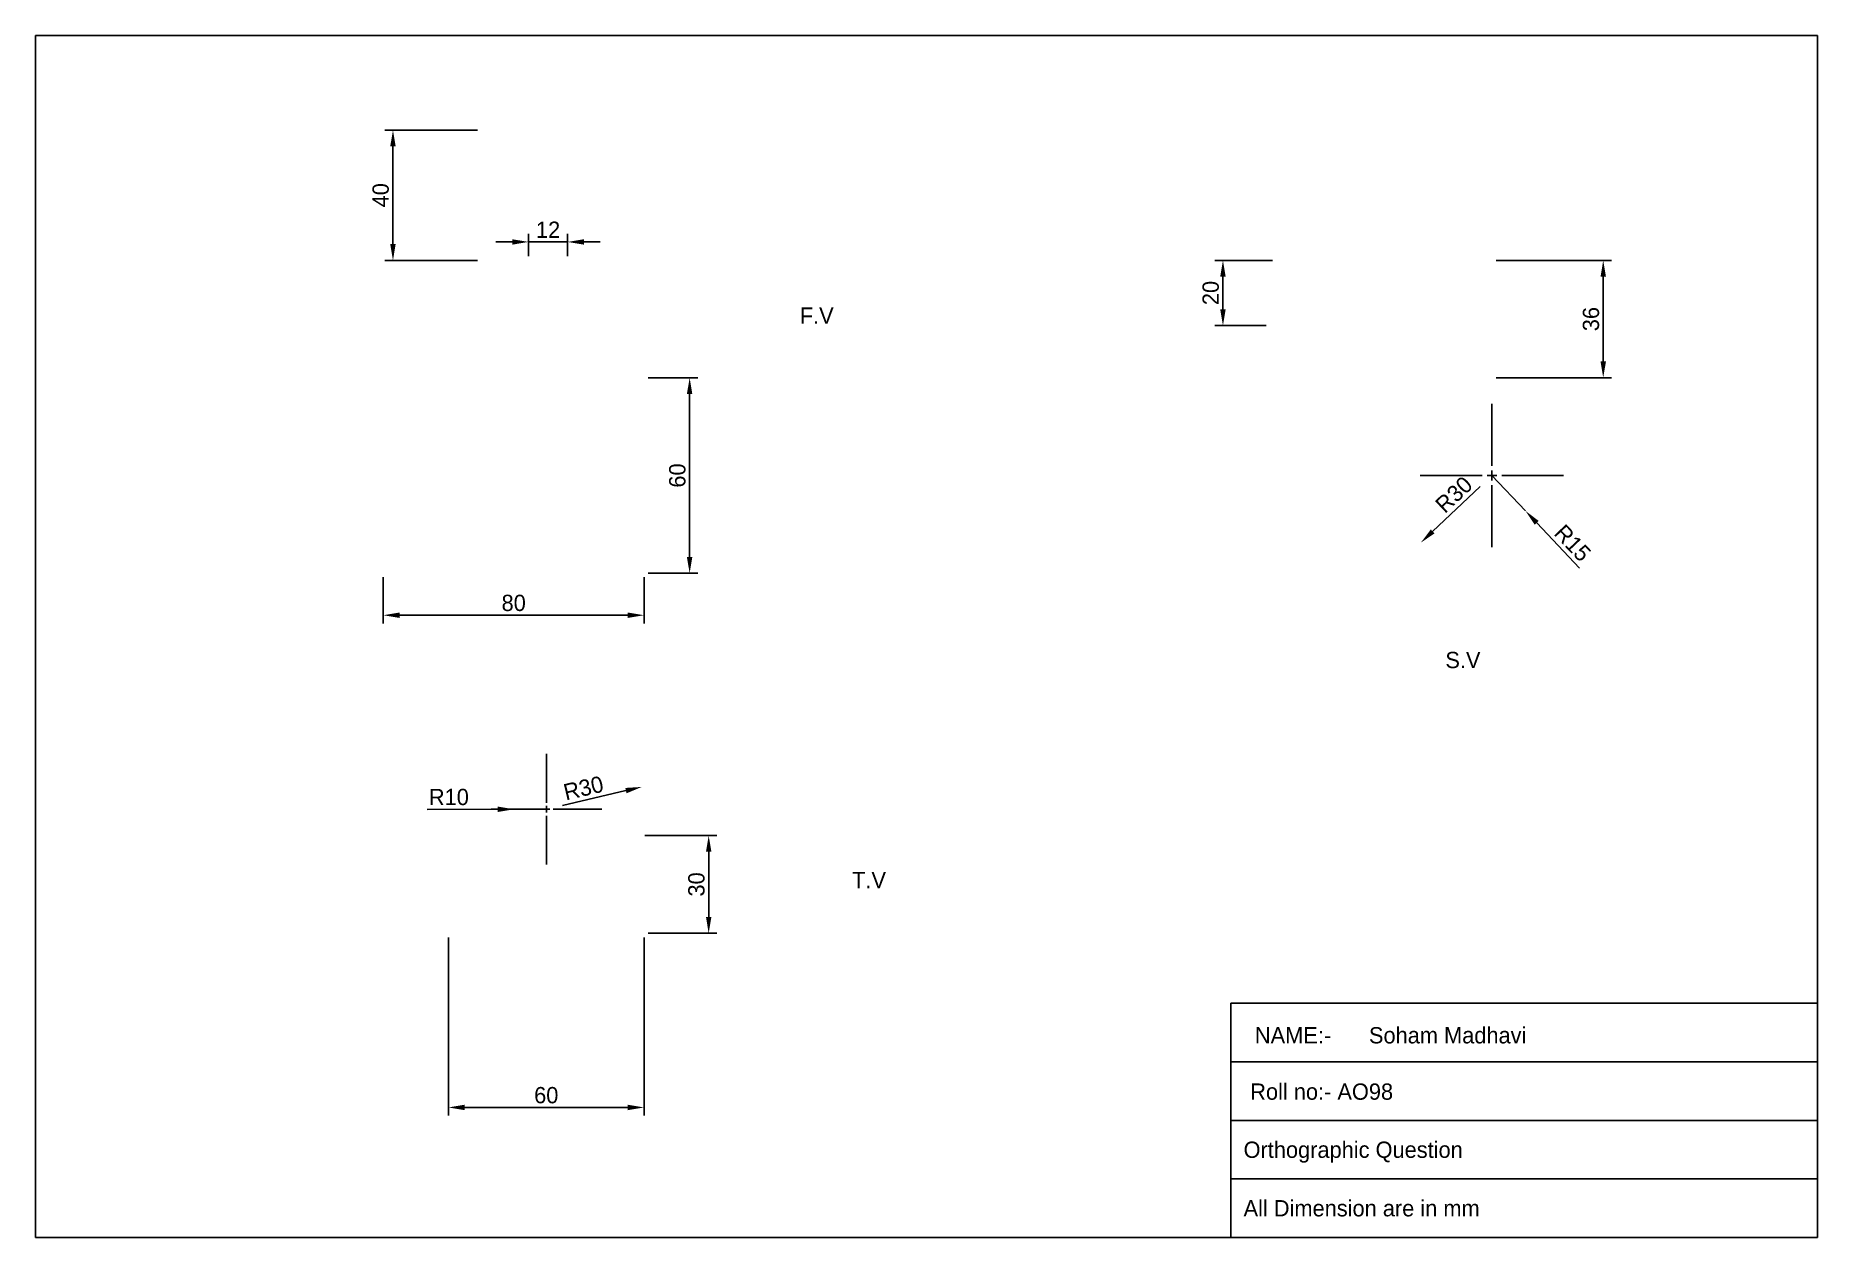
# Paper-space layout 'Layout1' of a CAD drawing. Header units: millimetres. Extents: x 12 to 285, y 12 to 197.
import ezdxf

# ---------------------------------------------------------------- set-up
doc = ezdxf.new("R2010")
doc.units = ezdxf.units.MM
doc.linetypes.add('CENTER2', pattern=[28.575, 19.05, -3.175, 3.175, -3.175])
doc.dimstyles.new('ISO-25', dxfattribs={"dimtxt": 2.5, "dimasz": 2.5, "dimexe": 1.25, "dimexo": 0.625, "dimtad": 1, "dimtxsty": 'Standard', "dimcen": 2.5, "dimadec": 0, "dimazin": 0, "dimtfac": 1, "dimtmove": 0, "dimatfit": 3, "dimfxl": 1, "dimarcsym": 0})

# ---------------------------------------------------------------- blocks, each defined once
blk = doc.blocks.new('*D11')
at = {"color": 0, "lineweight": -2, "transparency": 16777216}
for p, q in [((105.74, 144.07), (113.36, 144.07)), ((112.11, 116.57), (112.11, 141.57)), ((105.74, 114.07), (113.36, 114.07))]:
    blk.add_line(p, q, dxfattribs=at)
at = {"color": 0, "transparency": 16777216}
for points in [[(111.69, 141.57), (112.52, 141.57), (112.11, 144.07)], [(111.69, 116.57), (112.52, 116.57), (112.11, 114.07)]]:
    blk.add_solid(points, dxfattribs=at)
at = {"layer": 'Defpoints', "color": 0, "transparency": 16777216}
for p in [(105.11, 144.07), (112.11, 144.07), (105.11, 114.07)]:
    blk.add_point(p, dxfattribs=at)
at = {"color": 0, "transparency": 16777216, "insert": (110.23, 129.07), "char_height": 2.5, "attachment_point": 5, "rotation": 90}
blk.add_mtext('60', dxfattribs=at)
blk = doc.blocks.new('*D12')
at = {"color": 0, "lineweight": -2, "transparency": 16777216}
for p, q in [((84.89, 164.91), (82.39, 164.91)), ((87.39, 162.7), (87.39, 166.16)), ((87.39, 164.91), (93.39, 164.91)), ((93.39, 162.7), (93.39, 166.16)), ((95.89, 164.91), (98.39, 164.91))]:
    blk.add_line(p, q, dxfattribs=at)
at = {"color": 0, "transparency": 16777216}
for points in [[(84.89, 165.32), (84.89, 164.49), (87.39, 164.91)], [(95.89, 165.32), (95.89, 164.49), (93.39, 164.91)]]:
    blk.add_solid(points, dxfattribs=at)
at = {"layer": 'Defpoints', "color": 0, "transparency": 16777216}
for p in [(93.39, 164.91), (87.39, 162.07), (93.39, 162.07)]:
    blk.add_point(p, dxfattribs=at)
at = {"color": 0, "transparency": 16777216, "insert": (90.39, 166.78), "char_height": 2.5, "attachment_point": 5}
blk.add_mtext('12', dxfattribs=at)
blk = doc.blocks.new('*D13')
at = {"color": 0, "lineweight": -2, "transparency": 16777216}
for p, q in [((65.11, 113.45), (65.11, 106.38)), ((105.11, 113.45), (105.11, 106.38)), ((67.61, 107.63), (102.61, 107.63))]:
    blk.add_line(p, q, dxfattribs=at)
at = {"color": 0, "transparency": 16777216}
for points in [[(67.61, 108.05), (67.61, 107.22), (65.11, 107.63)], [(102.61, 108.05), (102.61, 107.22), (105.11, 107.63)]]:
    blk.add_solid(points, dxfattribs=at)
at = {"layer": 'Defpoints', "color": 0, "transparency": 16777216}
for p in [(65.11, 114.07), (105.11, 114.07), (105.11, 107.63)]:
    blk.add_point(p, dxfattribs=at)
at = {"color": 0, "transparency": 16777216, "insert": (85.11, 109.51), "char_height": 2.5, "attachment_point": 5}
blk.add_mtext('80', dxfattribs=at)
blk = doc.blocks.new('*D14')
at = {"color": 0, "lineweight": -2, "transparency": 16777216}
for p, q in [((79.54, 182.07), (65.34, 182.07)), ((66.59, 179.57), (66.59, 164.57)), ((79.54, 162.07), (65.34, 162.07))]:
    blk.add_line(p, q, dxfattribs=at)
at = {"color": 0, "transparency": 16777216}
for points in [[(66.17, 179.57), (67, 179.57), (66.59, 182.07)], [(66.17, 164.57), (67, 164.57), (66.59, 162.07)]]:
    blk.add_solid(points, dxfattribs=at)
at = {"layer": 'Defpoints', "color": 0, "transparency": 16777216}
for p in [(80.17, 182.07), (66.59, 162.07), (80.17, 162.07)]:
    blk.add_point(p, dxfattribs=at)
at = {"color": 0, "transparency": 16777216, "insert": (64.71, 172.07), "char_height": 2.5, "attachment_point": 5, "rotation": 90}
blk.add_mtext('40', dxfattribs=at)
blk = doc.blocks.new('*D15')
at = {"color": 0, "lineweight": -2, "transparency": 16777216}
for p, q in [((201.53, 162.07), (192.69, 162.07)), ((193.94, 154.57), (193.94, 159.57)), ((200.59, 152.07), (192.69, 152.07))]:
    blk.add_line(p, q, dxfattribs=at)
at = {"color": 0, "transparency": 16777216}
for points in [[(193.52, 159.57), (194.36, 159.57), (193.94, 162.07)], [(193.52, 154.57), (194.36, 154.57), (193.94, 152.07)]]:
    blk.add_solid(points, dxfattribs=at)
at = {"layer": 'Defpoints', "color": 0, "transparency": 16777216}
for p in [(193.94, 162.07), (202.15, 162.07), (201.21, 152.07)]:
    blk.add_point(p, dxfattribs=at)
at = {"color": 0, "transparency": 16777216, "insert": (192.07, 157.07), "char_height": 2.5, "attachment_point": 5, "rotation": 90}
blk.add_mtext('20', dxfattribs=at)
blk = doc.blocks.new('*D16')
at = {"color": 0, "lineweight": -2, "transparency": 16777216}
for p, q in [((235.84, 162.07), (253.54, 162.07)), ((252.29, 159.57), (252.29, 146.57)), ((235.86, 144.07), (253.54, 144.07))]:
    blk.add_line(p, q, dxfattribs=at)
at = {"color": 0, "transparency": 16777216}
for points in [[(251.88, 159.57), (252.71, 159.57), (252.29, 162.07)], [(251.88, 146.57), (252.71, 146.57), (252.29, 144.07)]]:
    blk.add_solid(points, dxfattribs=at)
at = {"layer": 'Defpoints', "color": 0, "transparency": 16777216}
for p in [(235.21, 162.07), (235.24, 144.07), (252.29, 144.07)]:
    blk.add_point(p, dxfattribs=at)
at = {"color": 0, "transparency": 16777216, "insert": (250.42, 153.07), "char_height": 2.5, "attachment_point": 5, "rotation": 90}
blk.add_mtext('36', dxfattribs=at)
blk = doc.blocks.new('*U17')
at = {"color": 0, "linetype": 'CENTER2', "transparency": 16777216}
for p, q in [((0, 1.5), (0, 11)), ((-11, 0), (-1.5, 0)), ((1.5, 0), (11, 0)), ((0, -11), (0, -1.5))]:
    blk.add_line(p, q, dxfattribs=at)
at = {"color": 0, "linetype": 'Continuous', "transparency": 16777216}
for p, q in [((-0.75, 0), (0.75, 0)), ((0, -0.75), (0, 0.75))]:
    blk.add_line(p, q, dxfattribs=at)
blk = doc.blocks.new('*U18')
at = {"color": 0, "linetype": 'CENTER2', "transparency": 16777216}
for p, q in [((0, 1), (0, 8.5)), ((-8.5, 0), (-1, 0)), ((1, 0), (8.5, 0)), ((0, -8.5), (0, -1))]:
    blk.add_line(p, q, dxfattribs=at)
at = {"color": 0, "linetype": 'Continuous', "transparency": 16777216}
for p, q in [((-0.5, 0), (0.5, 0)), ((0, -0.5), (0, 0.5))]:
    blk.add_line(p, q, dxfattribs=at)
blk = doc.blocks.new('*D19')
at = {"color": 0, "lineweight": -2, "transparency": 16777216}
for p, q in [((235.21, 129.07), (240.37, 123.63)), ((248.67, 114.85), (242.09, 121.81))]:
    blk.add_line(p, q, dxfattribs=at)
at = {"color": 0, "transparency": 16777216}
blk.add_solid([(242.39, 122.1), (241.78, 121.52), (240.37, 123.63)], dxfattribs=at)
at = {"layer": 'Defpoints', "color": 0, "transparency": 16777216}
for p in [(235.21, 129.07), (240.37, 123.63)]:
    blk.add_point(p, dxfattribs=at)
at = {"color": 0, "transparency": 16777216, "insert": (247.6, 118.71), "char_height": 2.5, "attachment_point": 5, "rotation": 313.4312}
blk.add_mtext('R15', dxfattribs=at)
blk = doc.blocks.new('*D20')
at = {"color": 0, "lineweight": -2, "transparency": 16777216}
blk.add_line((233.39, 127.36), (226.12, 120.49), dxfattribs=at)
at = {"color": 0, "transparency": 16777216}
blk.add_solid([(225.84, 120.79), (226.41, 120.19), (224.31, 118.77)], dxfattribs=at)
at = {"layer": 'Defpoints', "color": 0, "transparency": 16777216}
for p in [(235.21, 129.07), (224.31, 118.77)]:
    blk.add_point(p, dxfattribs=at)
at = {"color": 0, "transparency": 16777216, "insert": (229.38, 126.14), "char_height": 2.5, "attachment_point": 5, "rotation": 43.3724}
blk.add_mtext('R30', dxfattribs=at)
blk = doc.blocks.new('*D21')
at = {"color": 0, "lineweight": -2, "transparency": 16777216}
blk.add_line((92.6, 78.43), (102.33, 80.72), dxfattribs=at)
at = {"color": 0, "transparency": 16777216}
blk.add_solid([(102.24, 81.13), (102.43, 80.31), (104.77, 81.29)], dxfattribs=at)
at = {"layer": 'Defpoints', "color": 0, "transparency": 16777216}
for p in [(104.77, 81.29), (90.17, 77.85)]:
    blk.add_point(p, dxfattribs=at)
at = {"color": 0, "transparency": 16777216, "insert": (95.82, 81.11), "char_height": 2.5, "attachment_point": 5, "rotation": 13.2637}
blk.add_mtext('R30', dxfattribs=at)
blk = doc.blocks.new('*D22')
at = {"color": 0, "lineweight": -2, "transparency": 16777216}
for p, q in [((71.83, 77.85), (82.66, 77.86)), ((90.16, 77.87), (85.16, 77.86))]:
    blk.add_line(p, q, dxfattribs=at)
at = {"color": 0, "transparency": 16777216}
blk.add_solid([(82.66, 78.28), (82.66, 77.44), (85.16, 77.86)], dxfattribs=at)
at = {"layer": 'Defpoints', "color": 0, "transparency": 16777216}
for p in [(85.16, 77.86), (90.16, 77.87)]:
    blk.add_point(p, dxfattribs=at)
at = {"color": 0, "transparency": 16777216, "insert": (75.17, 79.73), "char_height": 2.5, "attachment_point": 5, "rotation": 0.0701}
blk.add_mtext('R10', dxfattribs=at)
blk = doc.blocks.new('*D23')
at = {"color": 0, "lineweight": -2, "transparency": 16777216}
for p, q in [((75.11, 58.21), (75.11, 30.86)), ((105.11, 58.21), (105.11, 30.86)), ((102.61, 32.11), (77.61, 32.11))]:
    blk.add_line(p, q, dxfattribs=at)
at = {"color": 0, "transparency": 16777216}
for points in [[(77.61, 32.53), (77.61, 31.69), (75.11, 32.11)], [(102.61, 32.53), (102.61, 31.69), (105.11, 32.11)]]:
    blk.add_solid(points, dxfattribs=at)
at = {"layer": 'Defpoints', "color": 0, "transparency": 16777216}
for p in [(75.11, 58.83), (105.11, 58.83), (75.11, 32.11)]:
    blk.add_point(p, dxfattribs=at)
at = {"color": 0, "transparency": 16777216, "insert": (90.11, 33.98), "char_height": 2.5, "attachment_point": 5}
blk.add_mtext('60', dxfattribs=at)
blk = doc.blocks.new('*D24')
at = {"color": 0, "lineweight": -2, "transparency": 16777216}
for p, q in [((105.24, 73.83), (116.28, 73.83)), ((115.03, 71.33), (115.03, 61.33)), ((105.74, 58.83), (116.28, 58.83))]:
    blk.add_line(p, q, dxfattribs=at)
at = {"color": 0, "transparency": 16777216}
for points in [[(114.62, 71.33), (115.45, 71.33), (115.03, 73.83)], [(114.62, 61.33), (115.45, 61.33), (115.03, 58.83)]]:
    blk.add_solid(points, dxfattribs=at)
at = {"layer": 'Defpoints', "color": 0, "transparency": 16777216}
for p in [(104.62, 73.83), (105.11, 58.83), (115.03, 58.83)]:
    blk.add_point(p, dxfattribs=at)
at = {"color": 0, "transparency": 16777216, "insert": (113.16, 66.33), "char_height": 2.5, "attachment_point": 5, "rotation": 90}
blk.add_mtext('30', dxfattribs=at)

psp = doc.layouts.get("Layout1")

# ---------------------------------------------------------------- linework, layer by layer
for p, q in [((11.7601, 12.1768), (11.7601, 196.5612)), ((285.1481, 196.5612), (285.1481, 12.1768)), ((285.1481, 48.088), (195.1481, 48.088)), ((195.1481, 48.088), (195.1481, 12.1768)), ((285.1481, 39.1102), (195.1481, 39.1102)), ((285.1481, 30.1324), (195.1481, 30.1324)), ((285.1481, 21.1546), (195.1481, 21.1546)), ((285.1481, 12.1768), (11.7601, 12.1768))]:
    psp.add_line(p, q)
psp.add_lwpolyline([(11.7601, 196.5612), (285.1481, 196.5612), (285.1481, 12.1768), (11.7601, 12.1768)], close=True)

# ---------------------------------------------------------------- block references
at = {"linetype": 'CENTER2', "extrusion": (-3.82397e-17, 2.3415e-33, -1)}
psp.add_blockref('*U17', (-235.2113, 129.0734), dxfattribs=at)
at = {"linetype": 'CENTER2', "extrusion": (0, 2.96587e-13, -1)}
psp.add_blockref('*U18', (-90.1579, 77.87), dxfattribs=at)

# ---------------------------------------------------------------- texts
at = {"char_height": 2.5, "attachment_point": 1}
for s, width, heights, insert in [('F.V', 24.431304, [0], (129.0072, 154.8513)), ('S.V', 20.749875, [0], (228.0711, 102.0137)), ('T.V', 14.391043, [0], (137.0394, 68.2378)), ('\\pxi-3,l4,t4;NAME:-^ISoham Madhavi', 90, [1.5892], (196.3435, 44.433)), ('Roll no:- AO98', 90, [0], (198.1244, 35.7882)), ('Orthographic Question', 90, [0], (197.1043, 26.8745)), ('All Dimension are in mm', 90, [0], (197.1043, 17.8967))]:
    psp.add_mtext_dynamic_manual_height_columns(s, width=width, gutter_width=12.5, heights=heights, dxfattribs=dict(at, insert=insert))

# ---------------------------------------------------------------- dimensions: what is measured, and where the dimension line sits
for base, p1, p2, picture, middle in [((66.5855, 162.0734), (80.1681, 182.0734), (80.1681, 162.0734), '*D14', (64.7105, 172.0734)), ((193.9413, 162.0734), (201.2113, 152.0734), (202.1549, 162.0734), '*D15', (192.0663, 157.0734)), ((252.2929, 144.0734), (235.2113, 162.0734), (235.2366, 144.0734), '*D16', (250.4179, 153.0734)), ((112.108, 144.0734), (105.1115, 114.0734), (105.1115, 144.0734), '*D11', (110.233, 129.0734)), ((115.0344, 58.8304), (104.619, 73.8304), (105.1115, 58.8304), '*D24', (113.1594, 66.3304))]:
    dim = psp.add_linear_dim(base=base, p1=p1, p2=p2, angle=90, dimstyle='ISO-25', override={"dimlfac": -2})
    dim.commit()
    dim.dimension.update_dxf_attribs({"geometry": picture, "text_midpoint": middle})
for base, p1, p2, picture, middle in [((93.3851, 164.9071), (87.3851, 162.0734), (93.3851, 162.0734), '*D12', (90.3851, 166.7821)), ((105.1115, 107.6346), (65.1115, 114.0734), (105.1115, 114.0734), '*D13', (85.1115, 109.5096)), ((75.1115, 32.1088), (105.1115, 58.8304), (75.1115, 58.8304), '*D23', (90.1115, 33.9838))]:
    dim = psp.add_linear_dim(base=base, p1=p1, p2=p2, dimstyle='ISO-25', override={"dimlfac": -2})
    dim.commit()
    dim.dimension.update_dxf_attribs({"geometry": picture, "text_midpoint": middle})
for center, mpoint, picture, middle in [((235.2113, 129.0734), (224.3077, 118.7723), '*D20', (230.6682, 124.7813)), ((235.2113, 129.0734), (240.3674, 123.6269), '*D19', (246.2397, 117.4239)), ((90.1681, 77.8516), (104.768, 81.2931), '*D21', (96.2514, 79.2856)), ((90.1579, 77.87), (85.1579, 77.8639), '*D22', (75.1681, 77.8516))]:
    dim = psp.add_radius_dim(center=center, mpoint=mpoint, dimstyle='ISO-25', override={"dimlfac": -2})
    dim.commit()
    dim.dimension.update_dxf_attribs({"geometry": picture, "text_midpoint": middle, "dimtype": 164})

doc.saveas('drawing.dxf')
